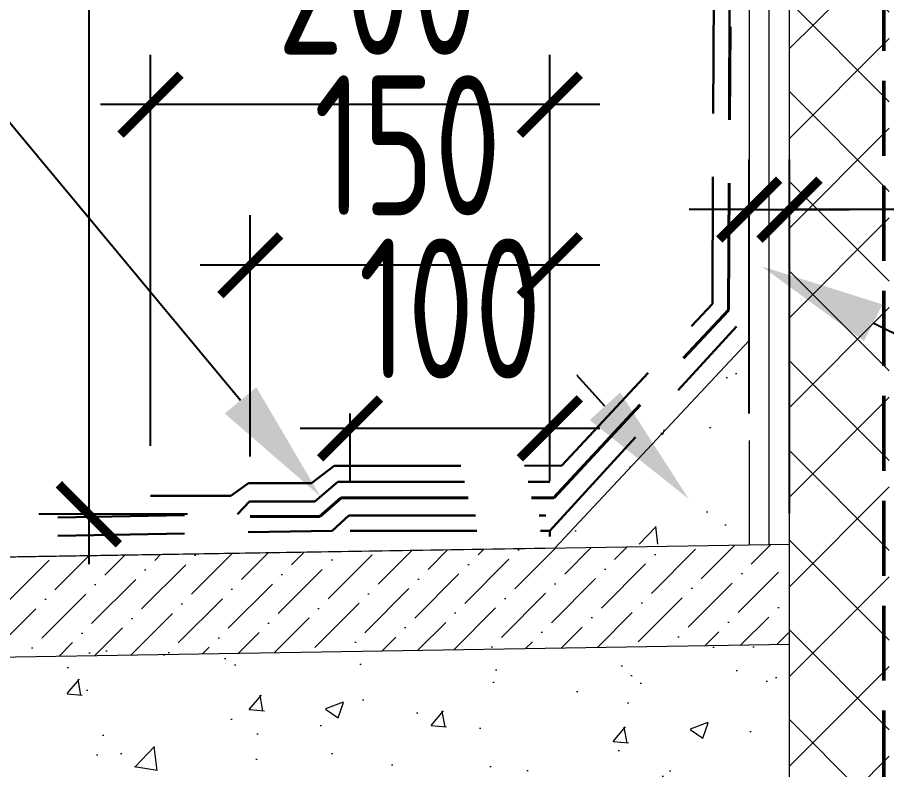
# Model space of a CAD drawing. Header units: millimetres. Extents: x -136099598 to 11807193, y 0 to 779331.
# Drawn here: x 724434 to 725304, y 379226 to 379979 of the extents above; entities that cross this region are included whole.
import ezdxf
from ezdxf import colors
from ezdxf.entities.mleader import LeaderData, LeaderLine
from ezdxf.math import Vec2, Vec3

# ---------------------------------------------------------------- set-up
doc = ezdxf.new("R2010")
doc.units = ezdxf.units.MM
doc.header["$MEASUREMENT"] = 0
doc.linetypes.add('DASHED', pattern=[19.05, 12.7, -6.35])
doc.linetypes.add('ГОСТ 2.303 4', pattern=[7, 5, -2, 0])
doc.layers.get('0').update_dxf_attribs({"color": 250, "lineweight": 9})
doc.layers.get('Defpoints').update_dxf_attribs({"color": 8})
doc.layers.add('АР_Кровельный аэратор', color=250, linetype='Continuous')
for name, color, linetype, lineweight in [('АР_Тонкие', 250, 'Continuous', 5), ('АР_Штриховка', 253, 'Continuous', 13), ('основной', 7, 'Continuous', 18), ('Штриховка', 7, 'Continuous', 5)]:
    doc.layers.add(name, color=color, linetype=linetype, lineweight=lineweight)
doc.styles.add('ISOCPEUR', font='isocpeur.ttf', dxfattribs={"width": 0.7})
doc.styles.add('Архитект', font='isocpeur.ttf', dxfattribs={"width": 0.8, "oblique": 8})
doc.linetypes.add('ограждение1', pattern='A,6.35,-2.54,[133,ltypeshp.shx,S=2.54,R=0,X=-2.54,Y=0],-2.54,25.4', length=36.83)
doc.dimstyles.new('R_50', dxfattribs={"dimtxt": 140, "dimasz": 60, "dimexe": 50, "dimexo": 50, "dimgap": 50, "dimtad": 1, "dimdec": 0, "dimrnd": 5, "dimzin": 0, "dimdsep": 46, "dimtxsty": 'ISOCPEUR', "dimblk": 'ARCHTICK', "dimcen": 50, "dimdle": 50, "dimclrd": 256, "dimclre": 256, "dimclrt": 256, "dimadec": 0, "dimazin": 0, "dimtfac": 2, "dimtdec": 0, "dimtofl": 0, "dimtmove": 1, "dimatfit": 3, "dimfxl": 1, "dimtvp": 3, "dimtfill": 1, "dimtolj": 1, "dimtzin": 0, "dimarcsym": 0})

# ---------------------------------------------------------------- blocks, each defined once
blk = doc.blocks.new('_ArchTick')
at = {"color": 0, "linetype": 'ByBlock', "const_width": 0.15}
blk.add_lwpolyline([(-0.5, -0.5), (0.5, 0.5)], dxfattribs=at)
blk = doc.blocks.new('*D1357')
at = {"layer": 'Defpoints', "color": 0, "transparency": 16777216}
for p in [(724767.28, 379567.82), (724767.28, 379465.38), (724967.16, 379465.38)]:
    blk.add_point(p, dxfattribs=at)
at = {"layer": 'АР_Кровельный аэратор', "lineweight": -2, "transparency": 16777216}
for p, q in [((724767.28, 379515.38), (724767.28, 379617.82)), ((724967.16, 379515.38), (724967.16, 379617.82)), ((725017.16, 379567.82), (724717.28, 379567.82))]:
    blk.add_line(p, q, dxfattribs=at)
at = {"layer": 'АР_Кровельный аэратор', "lineweight": 15, "transparency": 16777216, "insert": (724867.22, 379687.82), "char_height": 140, "attachment_point": 5, "style": 'ISOCPEUR', "bg_fill": 3, "box_fill_scale": 1.25, "bg_fill_color": 256, "bg_fill_true_color": 13158600, "bg_fill_transparency": 0}
blk.add_mtext('\\A1;100', dxfattribs=at)
at = {"layer": 'АР_Кровельный аэратор', "lineweight": -2, "transparency": 16777216, "xscale": 60, "yscale": 60, "zscale": 60, "rotation": 180}
blk.add_blockref('_ArchTick', (724767.28, 379567.82), dxfattribs=at)
at = {"layer": 'АР_Кровельный аэратор', "lineweight": -2, "transparency": 16777216, "xscale": 60, "yscale": 60, "zscale": 60}
blk.add_blockref('_ArchTick', (724967.16, 379567.82), dxfattribs=at)
blk = doc.blocks.new('*D1358')
at = {"layer": 'Defpoints', "color": 0, "transparency": 16777216}
for p in [(724667.34, 379731.07), (724967.16, 379498.45), (724667.34, 379489.78)]:
    blk.add_point(p, dxfattribs=at)
at = {"layer": 'АР_Кровельный аэратор', "lineweight": -2, "transparency": 16777216}
for p, q in [((724667.34, 379539.78), (724667.34, 379781.07)), ((724967.16, 379548.45), (724967.16, 379781.07)), ((725017.16, 379731.07), (724617.34, 379731.07))]:
    blk.add_line(p, q, dxfattribs=at)
at = {"layer": 'АР_Кровельный аэратор', "lineweight": 15, "transparency": 16777216, "insert": (724824.79, 379851.07), "char_height": 140, "attachment_point": 5, "style": 'ISOCPEUR', "bg_fill": 3, "box_fill_scale": 1.25, "bg_fill_color": 256, "bg_fill_true_color": 13158600, "bg_fill_transparency": 0}
blk.add_mtext('\\A1;150', dxfattribs=at)
at = {"layer": 'АР_Кровельный аэратор', "lineweight": -2, "transparency": 16777216, "xscale": 60, "yscale": 60, "zscale": 60, "rotation": 180}
blk.add_blockref('_ArchTick', (724667.34, 379731.07), dxfattribs=at)
at = {"layer": 'АР_Кровельный аэратор', "lineweight": -2, "transparency": 16777216, "xscale": 60, "yscale": 60, "zscale": 60}
blk.add_blockref('_ArchTick', (724967.16, 379731.07), dxfattribs=at)
blk = doc.blocks.new('*D1359')
at = {"layer": 'Defpoints', "color": 0, "transparency": 16777216}
for p in [(724567.4, 379891.73), (724567.4, 379500.36), (724967.16, 379465.38)]:
    blk.add_point(p, dxfattribs=at)
at = {"layer": 'АР_Кровельный аэратор', "lineweight": -2, "transparency": 16777216}
for p, q in [((724567.4, 379550.36), (724567.4, 379941.73)), ((724967.16, 379515.38), (724967.16, 379941.73)), ((725017.16, 379891.73), (724517.4, 379891.73))]:
    blk.add_line(p, q, dxfattribs=at)
at = {"layer": 'АР_Кровельный аэратор', "lineweight": -2, "transparency": 16777216, "xscale": 60, "yscale": 60, "zscale": 60, "rotation": 180}
blk.add_blockref('_ArchTick', (724567.4, 379891.73), dxfattribs=at)
at = {"layer": 'АР_Кровельный аэратор', "lineweight": 15, "transparency": 16777216, "insert": (724794.9, 380011.73), "char_height": 140, "attachment_point": 5, "style": 'ISOCPEUR', "bg_fill": 3, "box_fill_scale": 1.25, "bg_fill_color": 256, "bg_fill_true_color": 13158600, "bg_fill_transparency": 0}
blk.add_mtext('\\A1;200', dxfattribs=at)
at = {"layer": 'АР_Кровельный аэратор', "lineweight": -2, "transparency": 16777216, "xscale": 60, "yscale": 60, "zscale": 60}
blk.add_blockref('_ArchTick', (724967.16, 379891.73), dxfattribs=at)
blk = doc.blocks.new('*D1360')
at = {"layer": 'Defpoints', "color": 0, "transparency": 16777216}
for p in [(724643.15, 381286.61), (724505.8, 379481.95), (724654.46, 379481.95)]:
    blk.add_point(p, dxfattribs=at)
at = {"layer": 'АР_Кровельный аэратор', "lineweight": -2, "transparency": 16777216}
for p, q in [((724505.8, 381336.61), (724505.8, 379431.95)), ((724593.15, 381286.61), (724455.8, 381286.61)), ((724604.46, 379481.95), (724455.8, 379481.95))]:
    blk.add_line(p, q, dxfattribs=at)
at = {"layer": 'АР_Кровельный аэратор', "lineweight": -2, "transparency": 16777216, "xscale": 60, "yscale": 60, "zscale": 60}
for p, rotation in [((724505.8, 381286.61), 90), ((724505.8, 379481.95), 270)]:
    blk.add_blockref('_ArchTick', p, dxfattribs=dict(at, rotation=rotation))
at = {"layer": 'АР_Кровельный аэратор', "lineweight": 15, "transparency": 16777216, "insert": (724385.8, 380384.28), "char_height": 140, "attachment_point": 5, "rotation": 90, "style": 'ISOCPEUR', "bg_fill": 3, "box_fill_scale": 1.25, "bg_fill_color": 256, "bg_fill_true_color": 13158600, "bg_fill_transparency": 0}
blk.add_mtext('\\A1;900', dxfattribs=at)
blk = doc.blocks.new('*D1344')
at = {"layer": 'Defpoints', "color": 0, "transparency": 16777216}
for p in [(725207.01, 379786.71), (725166.79, 379532.87), (725207.01, 379432.87)]:
    blk.add_point(p, dxfattribs=at)
at = {"layer": 'АР_Кровельный аэратор', "lineweight": -2, "transparency": 16777216}
for p, q in [((725166.79, 379582.87), (725166.79, 379836.71)), ((725207.01, 379482.87), (725207.01, 379836.71)), ((725166.79, 379786.71), (725106.79, 379786.71)), ((725166.79, 379786.71), (725207.01, 379786.71)), ((725207.01, 379786.71), (725267.01, 379786.71)), ((725559.59, 379786.71), (725207.01, 379786.71))]:
    blk.add_line(p, q, dxfattribs=at)
at = {"layer": 'АР_Кровельный аэратор', "lineweight": -2, "transparency": 16777216, "xscale": 60, "yscale": 60, "zscale": 60}
blk.add_blockref('_ArchTick', (725166.79, 379786.71), dxfattribs=at)
at = {"layer": 'АР_Кровельный аэратор', "lineweight": -2, "transparency": 16777216, "xscale": 60, "yscale": 60, "zscale": 60, "rotation": 180}
blk.add_blockref('_ArchTick', (725207.01, 379786.71), dxfattribs=at)
at = {"layer": 'АР_Кровельный аэратор', "lineweight": 15, "transparency": 16777216, "insert": (725450.79, 379906.71), "char_height": 140, "attachment_point": 5, "style": 'ISOCPEUR', "bg_fill": 3, "box_fill_scale": 1.25, "bg_fill_color": 256, "bg_fill_true_color": 13158600, "bg_fill_transparency": 0}
blk.add_mtext('\\A1;20', dxfattribs=at)

msp = doc.modelspace()

# ---------------------------------------------------------------- hatches: boundary and pattern name
at = {"layer": 'АР_Штриховка'}
h = msp.add_hatch(dxfattribs=at)
h.set_pattern_fill('AR-CONC', color=256)
h.set_pattern_definition([(50, (-64518.15, 6969.35), (182.18467, -15.939086), [19.05, -209.55]), (355, (-64518.15, 6969.35), (-35.24342, 191.056845), [15.24, -167.640584]), (100.451445, (-64502.97, 6968.02), (146.941247, 175.117752), [16.19001, -178.090245]), (46.1842, (-64518.15, 7020.15), (271.07904, -42.04233), [28.575, -314.325]), (96.635558, (-64495.56, 7016.65), (237.404134, 247.426125), [24.28502, -267.13561]), (351.18415, (-64518.15, 7020.15), (237.40413, 247.426125), [22.85997, -251.45973]), (21, (-64492.75, 7007.45), (151.61439, -102.265198), [19.05, -209.55]), (326, (-64492.75, 7007.45), (61.80203, 184.187966), [15.24, -167.64]), (71.451445, (-64480.12, 6998.93), (213.41642, 81.92277), [16.19001, -178.089938]), (37.5, (-64518.15, 6969.35), (3.0886033, 84.555039), [0, -165.608, 0, -170.18, 0, -168.275]), (7.5, (-64518.15, 6969.35), (66.8196625, 100.180575), [0, -97.028, 0, -161.798, 0, -64.135]), (327.5, (-64574.794, 6969.35), (135.590595, -5.728744), [0, -63.5, 0, -198.12, 0, -262.89]), (317.5, (-64600.19, 6969.35), (148.129181, 25.426491), [0, -82.55, 0, -131.572, 0, -186.69])])
h.paths.add_polyline_path([(722760.408, 379351.817), (722760.408, 378771.464), (725207.01, 378771.464), (725207.01, 379351.817)])
at = {"layer": 'Штриховка', "ltscale": 100}
h = msp.add_hatch(dxfattribs=at)
h.set_pattern_fill('ANSI37', color=256, scale=19.987801, angle=180)
h.set_pattern_definition([(225, (715402.963, 377503.02), (44.8739, -44.8739), []), (315, (715402.963, 377503.02), (44.8739, 44.8739), [])])
h.paths.add_polyline_path([(726107.217, 380670.061), (725907.339, 380670.061), (725907.339, 379690.391), (725707.497, 379410.513), (725707.497, 377613.643), (725906.805, 377337.525), (725906.805, 376957.454), (725905.646, 376532.377), (725646.949, 375851.511), (725646.949, 375760.866), (726107.217, 375760.866)])
h.paths.add_polyline_path([(725907.872, 380670.061), (725207.01, 380670.061), (725207.01, 380570.122), (725306.949, 380570.122), (725907.339, 380570.122)])
h.paths.add_polyline_path([(725306.949, 378771.464), (725306.949, 380570.122), (725207.01, 380570.122), (725207.01, 378771.464)])
at = {"layer": 'Штриховка', "ltscale": 50}
h = msp.add_hatch(dxfattribs=at)
h.set_pattern_fill('БЕТОН И ИЗДЕЛИЯ ИЗ НЕГО', color=256, scale=9.993901, pattern_type=2)
h.set_pattern_definition([(45, (-297174.272, -598920.425), (13.2501655, 48.5839401), [62.4618791, -13.4917659, 0, -13.4917659])])
edge = h.paths.add_edge_path()
edge.add_line((725207.01, 379357.107), (725191.388, 379451.756))
edge.add_line((725191.388, 379451.756), (724888.228, 379446.544))
edge.add_line((724867.156, 379431.768), (724888.228, 379446.544))
edge.add_line((724783.744, 379431.768), (724867.156, 379431.768))
edge.add_line((724764.959, 379444.529), (724783.744, 379431.768))
edge.add_line((724764.959, 379444.529), (724587.501, 379441.703))
edge.add_line((724587.501, 379441.703), (722760.408, 379412.191))
edge.add_line((722761.117, 379412.203), (722760.408, 379311.817))
edge.add_line((722760.408, 379311.745), (725200.953, 379351.817))
edge.add_line((725207.01, 379351.817), (725207.01, 379451.756))
h.paths.add_polyline_path([(724783.744, 379431.768), (724867.156, 379431.768), (724888.228, 379446.544), (724867.247, 379446.201), (724787.317, 379444.894), (724764.959, 379444.529)], flags=17)

# ---------------------------------------------------------------- linework, layer by layer
at = {"layer": 'АР_Тонкие', "color": 5, "linetype": 'DASHED', "lineweight": 30, "ltscale": 10}
for points in [[(724567.4, 379500.355), (724647.867, 379500.355), (724665.578, 379512.872), (724728.685, 379512.872), (724751.186, 379530.362), (724979.031, 379530.561), (725129.879, 379692.544), (725134.225, 380675.97), (725203.993, 380714.466), (726153.736, 380773.433), (726154.188, 380677.058)], [(722760.408, 379446.31), (724654.457, 379481.954), (724666.559, 379494.851), (724731.812, 379494.851), (724754.851, 379514.372), (724967.156, 379514.372)]]:
    msp.add_lwpolyline(points, dxfattribs=at)
at = {"layer": 'АР_Тонкие', "color": 1, "linetype": 'DASHED', "lineweight": 30, "ltscale": 10}
for points in [[(724736.999, 379479.786), (724758.358, 379498.454), (724971.248, 379498.454), (725145.846, 379686.129), (725147.568, 380169.305), (725149.459, 380667.683), (725206.748, 380697.034), (726147.148, 380757.007)], [(724767.278, 379465.377), (724967.156, 379465.377), (725154.034, 379669.61)], [(722760.408, 379429.732), (724749.26, 379465.377), (724765.885, 379480.581), (724963.016, 379480.581)]]:
    msp.add_lwpolyline(points, dxfattribs=at)
at = {"layer": 'АР_Тонкие', "color": 1, "linetype": 'DASHED', "lineweight": 40, "ltscale": 10}
msp.add_lwpolyline([(724667.339, 379479.786), (724736.999, 379479.786), (724758.358, 379498.454), (724971.248, 379498.454), (725145.846, 379686.129), (725147.568, 379969.427)], dxfattribs=at)
at = {"layer": 'основной', "ltscale": 100}
for p, q in [((725207.01, 378771.464), (725207.01, 380670.061)), ((725166.788, 379555.875), (725166.788, 379451.756))]:
    msp.add_line(p, q, dxfattribs=at)
msp.add_lwpolyline([(726147.192, 380616.894), (725607.147, 380570.58), (725166.788, 380554.552), (725166.788, 379655.875), (724972.035, 379447.914), (722760.408, 379412.191)], dxfattribs=at)
msp.add_lwpolyline([(725207.01, 379451.756), (722760.408, 379411.756), (722760.408, 379311.817), (725207.01, 379351.817)], close=True, dxfattribs=at)
at = {"layer": 'Штриховка', "linetype": 'ограждение1', "ltscale": 2}
msp.add_lwpolyline([(725186.816, 379451.78), (725187.022, 380670.061)], dxfattribs=at)

# ---------------------------------------------------------------- leaders
at = {"layer": 'АР_Кровельный аэратор', "lineweight": 15}
ml = msp.add_multileader_mtext('Standard', dxfattribs=at)
ml.set_content(' Наклонный бортик из ЦПР М150 \\P100х100 мм.', color=256, style='Архитект')
ml.set_leader_properties()
ml.build(insert=Vec2(0, 0))
ml.multileader.update_dxf_attribs({"text_left_attachment_type": 6, "text_right_attachment_type": 6, "dogleg_length": 50, "arrow_head_size": 125})
ctx = ml.context
ctx.base_point, ctx.char_height, ctx.arrow_head_size, ctx.landing_gap_size, ctx.plane_origin = Vec3(721292.455, 381320.619), 125, 125, 12.5, Vec3(718115.992, 380277.891)
ctx.left_attachment, ctx.right_attachment = 6, 6
notes = []
notes.append((ctx, [(0, (1, 1, 0), (723457.591, 381320.619), (-1, 0), 50, [(0, [(725106.16, 379497.24)], 0, [])])]))
ctx.mtext.insert, ctx.mtext.width, ctx.mtext.defined_height, ctx.mtext.flow_direction = Vec3(721304.955, 381470.619), 3889.58316, 171.346, 5
ml = msp.add_multileader_mtext('Standard', dxfattribs=at)
ml.set_content('Дополнительный слой кровельного \\Pковра', color=256, style='Архитект')
ml.set_leader_properties()
ml.build(insert=Vec2(0, 0))
ml.multileader.update_dxf_attribs({"text_left_attachment_type": 6, "text_right_attachment_type": 6, "dogleg_length": 50, "arrow_head_size": 125})
ctx = ml.context
ctx.base_point, ctx.char_height, ctx.arrow_head_size, ctx.landing_gap_size, ctx.plane_origin = Vec3(721298.014, 380911.164), 125, 125, 12.5, Vec3(736792.616, 373910.524)
ctx.left_attachment, ctx.right_attachment = 6, 6
notes.append((ctx, [(1, (1, 1, 0), (723563.217, 380911.164), (-1, 0), 50, [(1, [(724737.575, 379499.734)], 0, [])])]))
ctx.mtext.insert, ctx.mtext.flow_direction = Vec3(721310.514, 381073.664), 5
ml = msp.add_multileader_mtext('Standard', dxfattribs=at)
ml.set_content('Минераловатный утеплитель (кварц) - 110 кг/м3, 50 мм.', color=256, style='Архитект')
ml.set_leader_properties()
ml.build(insert=Vec2(0, 0))
ml.multileader.update_dxf_attribs({"text_left_attachment_type": 6, "text_right_attachment_type": 6, "dogleg_length": 50, "arrow_head_size": 125})
ctx = ml.context
ctx.base_point, ctx.char_height, ctx.arrow_head_size, ctx.landing_gap_size, ctx.plane_origin = Vec3(726436.082, 379938.502), 125, 125, 12.5, Vec3(727245.227, 379364.673)
ctx.left_attachment, ctx.right_attachment = 6, 6
notes.append((ctx, [(1, (1, 1, 0), (726386.082, 379938.502), (1, 0), 50, [(1, [(725246.63, 380029.926), (725634.887, 380618.202)], 0, [])])]))
ctx.mtext.insert, ctx.mtext.width, ctx.mtext.defined_height, ctx.mtext.flow_direction = Vec3(726448.582, 380101.002), 2277.60231, 599.653, 5
ml = msp.add_multileader_mtext('Standard', dxfattribs=at)
ml.set_content('{\\C256;Штукатурка из ЦПР М150 мм, армированная сеткой ∅3 Вр1 50х50 - 20 мм.}', color=256, style='Архитект')
ml.set_leader_properties()
ml.build(insert=Vec2(0, 0))
ml.multileader.update_dxf_attribs({"text_left_attachment_type": 6, "text_right_attachment_type": 6, "dogleg_length": 50, "arrow_head_size": 125})
ctx = ml.context
ctx.base_point, ctx.char_height, ctx.arrow_head_size, ctx.landing_gap_size, ctx.plane_origin = Vec3(726503.342, 379087.584), 125, 125, 12.5, Vec3(718084.493, 380381.515)
ctx.left_attachment, ctx.right_attachment = 6, 6
notes.append((ctx, [(1, (1, 1, 0), (726453.342, 379087.584), (1, 0), 50, [(1, [(725179.282, 379729.854)], 0, [])])]))
ctx.mtext.insert, ctx.mtext.width, ctx.mtext.defined_height, ctx.mtext.flow_direction = Vec3(726515.842, 379237.584), 2242.95317, 221.175, 5
for ctx, leaders in notes:
    for number, flags, end, landing, length, lines in leaders:
        leader = LeaderData()
        leader.index, (leader.has_last_leader_line, leader.has_dogleg_vector, leader.attachment_direction) = number, flags
        leader.last_leader_point, leader.dogleg_vector, leader.dogleg_length = Vec3(end), Vec3(landing), length
        for number, points, colour, breaks in lines:
            line = LeaderLine()
            line.index, line.vertices, line.color, line.breaks = number, Vec3.list(points), colors.encode_raw_color(colour), breaks
            leader.lines.append(line)
        ctx.leaders.append(leader)

# ---------------------------------------------------------------- next in the draw order: dimensions: what is measured, and where the dimension line sits
dim = msp.add_linear_dim(base=(724767.278, 379567.817), p1=(724967.156, 379465.377), p2=(724767.278, 379465.377), angle=180, text='100', dimstyle='R_50', override={"dimpost": '\\X'}, dxfattribs=at)
dim.commit()
dim.dimension.update_dxf_attribs({"geometry": '*D1357', "text_midpoint": (724867.217, 379567.817), "dimtype": 160})

# ---------------------------------------------------------------- next in the draw order: dimensions: what is measured, and where the dimension line sits
dim = msp.add_linear_dim(base=(724667.339, 379731.074), p1=(724967.156, 379498.454), p2=(724667.339, 379489.78), angle=180, text='150', dimstyle='R_50', override={"dimpost": '\\X'}, dxfattribs=at)
dim.commit()
dim.dimension.update_dxf_attribs({"geometry": '*D1358', "text_midpoint": (724824.788, 379731.074), "dimtype": 160})

# ---------------------------------------------------------------- next in the draw order: dimensions: what is measured, and where the dimension line sits
dim = msp.add_linear_dim(base=(724567.4, 379891.726), p1=(724967.156, 379465.377), p2=(724567.4, 379500.355), angle=180, text='200', dimstyle='R_50', override={"dimpost": '\\X'}, dxfattribs=at)
dim.commit()
dim.dimension.update_dxf_attribs({"geometry": '*D1359', "text_midpoint": (724794.904, 379891.726), "dimtype": 160})

# ---------------------------------------------------------------- next in the draw order: hatches: boundary and pattern name
at = {"layer": 'АР_Штриховка'}
h = msp.add_hatch(dxfattribs=at)
h.set_pattern_fill('AR-CONC', color=256)
h.set_pattern_definition([(50, (-64558.37, 7273.41), (182.18467, -15.939086), [19.05, -209.55]), (355, (-64558.37, 7273.4), (-35.24342, 191.056845), [15.24, -167.640584]), (100.451445, (-64543.19, 7272.08), (146.941247, 175.117752), [16.19001, -178.090245]), (46.1842, (-64558.37, 7324.2), (271.07904, -42.04233), [28.575, -314.325]), (96.635558, (-64535.78, 7320.7), (237.404134, 247.426125), [24.28502, -267.13561]), (351.18415, (-64558.37, 7324.2), (237.40413, 247.426125), [22.85997, -251.45973]), (21, (-64532.97, 7311.51), (151.61439, -102.265198), [19.05, -209.55]), (326, (-64532.97, 7311.5), (61.80203, 184.187966), [15.24, -167.64]), (71.451445, (-64520.34, 7302.99), (213.41642, 81.92277), [16.19001, -178.089938]), (37.5, (-64558.37, 7273.41), (3.0886033, 84.555039), [0, -165.608, 0, -170.18, 0, -168.275]), (7.5, (-64558.37, 7273.41), (66.8196625, 100.180575), [0, -97.028, 0, -161.798, 0, -64.135]), (327.5, (-64615.015, 7273.41), (135.590595, -5.728744), [0, -63.5, 0, -198.12, 0, -262.89]), (317.5, (-64640.41, 7273.41), (148.129181, 25.426491), [0, -82.55, 0, -131.572, 0, -186.69])])
h.paths.add_polyline_path([(724971.971, 379451.817), (725166.852, 379451.991), (725166.788, 379655.875)])

# ---------------------------------------------------------------- next in the draw order: linework, layer by layer
at = {"color": 1, "lineweight": 30, "ltscale": 100}
msp.add_line((724967.156, 379465.377), (724967.156, 379459.584), dxfattribs=at)

# ---------------------------------------------------------------- next in the draw order: dimensions: what is measured, and where the dimension line sits
at = {"layer": 'АР_Кровельный аэратор', "lineweight": 15}
dim = msp.add_linear_dim(base=(724505.804, 379481.954), p1=(724643.15, 381286.61), p2=(724654.457, 379481.954), angle=90, text='900', dimstyle='R_50', override={"dimpost": '\\X'}, dxfattribs=at)
dim.commit()
dim.dimension.update_dxf_attribs({"geometry": '*D1360', "text_midpoint": (724385.804, 380384.282)})

# ---------------------------------------------------------------- next in the draw order: dimensions: what is measured, and where the dimension line sits
dim = msp.add_linear_dim(base=(725207.01, 379786.712), p1=(725166.788, 379532.875), p2=(725207.01, 379432.875), text='20', dimstyle='R_50', override={"dimpost": '\\X'}, dxfattribs=at)
dim.commit()
dim.dimension.update_dxf_attribs({"geometry": '*D1344', "text_midpoint": (725450.793, 379786.712), "dimtype": 160})

# ---------------------------------------------------------------- next in the draw order: linework, layer by layer
at = {"layer": 'Штриховка', "color": 6, "linetype": 'ГОСТ 2.303 4', "lineweight": 50, "ltscale": 15}
msp.add_lwpolyline([(722760.408, 378370.465), (725301.572, 378370.465), (725301.572, 380570.122)], dxfattribs=at)

doc.saveas('drawing.dxf')
